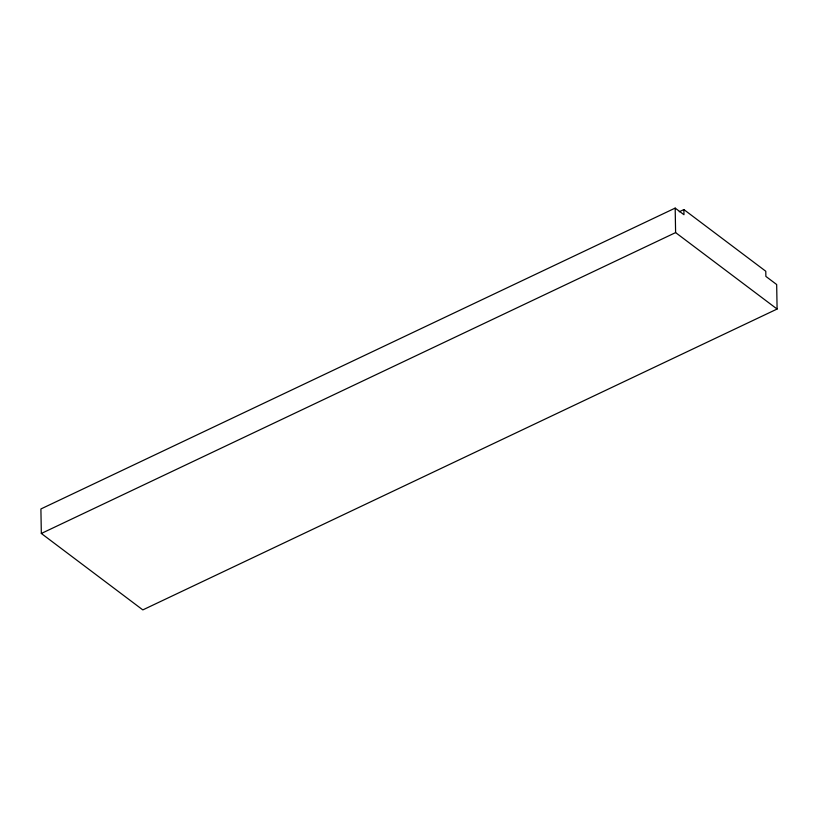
<?xml version="1.0" encoding="UTF-8"?>
<svg xmlns="http://www.w3.org/2000/svg" width="818" height="818" viewBox="0 0 818 818"><rect width="100%" height="100%" fill="white"/><g stroke="black" fill="none" stroke-linecap="round" stroke-linejoin="round"><path stroke-width="1.23" d="M683.889 209.572L683.971 214.725L675.177 208.099L40.9 508.96L41.329 533.469L142.823 609.901L777.1 309.04L776.671 284.531L765.873 276.402L765.781 271.249L683.889 209.572L679.267 211.76M41.329 533.469L675.607 232.598L777.1 309.04M675.177 208.099L675.607 232.598"/></g></svg>
